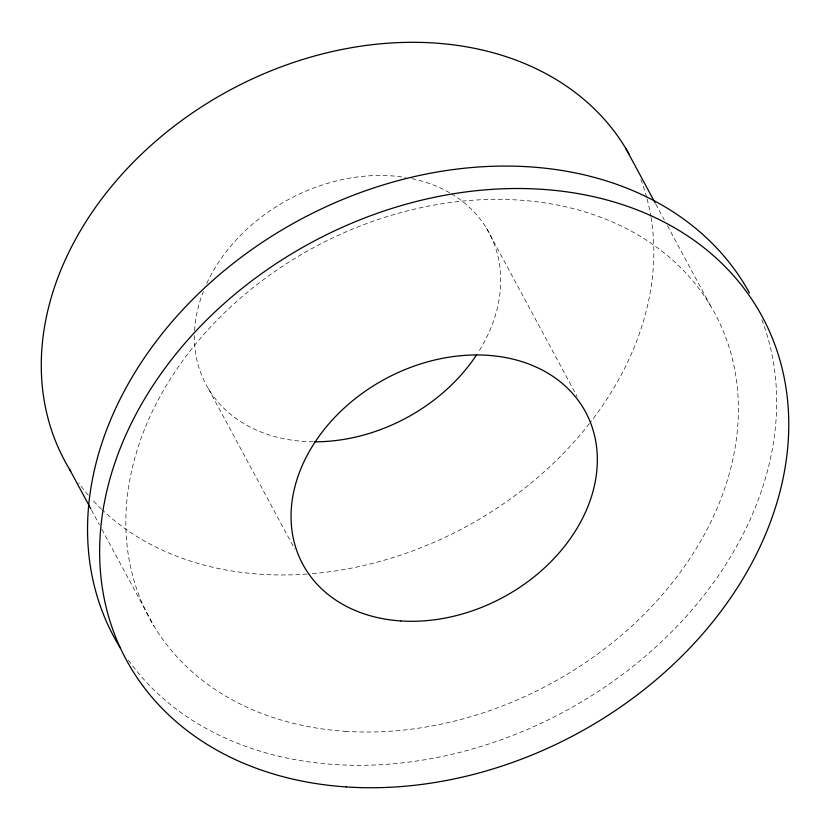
<?xml version="1.0" encoding="UTF-8"?>
<svg xmlns="http://www.w3.org/2000/svg" width="830" height="830" viewBox="0 0 830 830"><rect width="100%" height="100%" fill="white"/><g stroke="black" fill="none" stroke-linecap="round" stroke-linejoin="round"><path stroke-width="0.62" stroke-dasharray="4.15 3.11" d="M655.741 204.045L664.322 219.981M667.393 225.667L710.283 305.336M486.629 228.458L577.161 396.595M208.465 388.814L294.712 548.993M91.445 509.962L99.403 524.757M101.862 529.312L153.944 626.048M640.853 179.436A321.169 248.18 -28.3 0 1 646.757 197.685M647.078 198.899A321.169 248.18 -28.3 0 1 650.845 216.288M651.052 217.543A321.169 248.18 -28.3 0 1 590.13 422.646M589.331 423.684A321.169 248.18 -28.3 0 1 308.418 573.976M307.152 574.07A321.169 248.18 -28.3 0 1 102.464 510.035M101.55 509.164A321.169 248.18 -28.3 0 1 91.653 498.965M88.229 495.064A321.169 248.18 -28.3 0 1 78.601 482.884M451.52 193.878A160.584 124.085 -28.3 0 1 478.111 352.501M313.315 441.799A160.584 124.085 -28.3 0 1 194.417 335.673M194.594 330.516A160.584 124.085 -28.3 0 1 203.392 291.372M206.774 283.435A160.584 124.085 -28.3 0 1 405.652 177.506M411.929 178.668A160.584 124.085 -28.3 0 1 450.472 193.255M761.826 319.685A361.32 279.202 -28.3 0 1 563.311 712.15A361.32 279.202 -28.3 0 1 127.519 658.896M345.083 731.292A321.169 248.18 -28.3 0 0 729.943 349.907A321.169 248.18 -28.3 0 0 221.32 315.867A321.169 248.18 -28.3 0 0 345.083 731.292"/><path stroke-width="1.25" d="M625.716 148.28L655.129 202.914M69.378 468.992L90.823 508.821M70.716 471.17A321.169 248.18 -28.3 0 1 221.517 94.755A321.169 248.18 -28.3 0 1 628.922 153.809M476.731 354.628A160.584 124.085 -28.3 0 1 314.591 441.799M120.495 648.251A361.32 279.202 -28.3 0 1 291.475 224.422A361.32 279.202 -28.3 0 1 749.49 293M346.276 786.933A361.32 279.202 -28.3 0 0 779.256 357.865A361.32 279.202 -28.3 0 0 207.054 319.581A361.32 279.202 -28.3 0 0 346.276 786.933M400.672 620.933A160.584 124.085 -28.3 0 0 593.108 430.231A160.584 124.085 -28.3 0 0 338.796 413.216A160.584 124.085 -28.3 0 0 400.672 620.933"/></g></svg>
